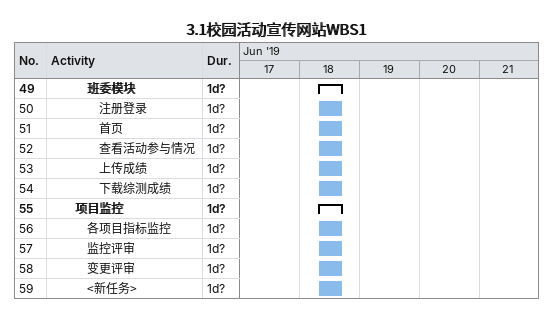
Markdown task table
3.1校园活动宣传网站WBS1

| ID | Level | Task | Duration | Start | Finish |
|---|---|---|---|---|---|
| 49 | 4 | **班委模块** | 1d? | 2019-06-18 | 2019-06-18 |
| 50 | 5 | 注册登录 | 1d? | 2019-06-18 | 2019-06-18 |
| 51 | 5 | 首页 | 1d? | 2019-06-18 | 2019-06-18 |
| 52 | 5 | 查看活动参与情况 | 1d? | 2019-06-18 | 2019-06-18 |
| 53 | 5 | 上传成绩 | 1d? | 2019-06-18 | 2019-06-18 |
| 54 | 5 | 下载综测成绩 | 1d? | 2019-06-18 | 2019-06-18 |
| 55 | 3 | **项目监控** | 1d? | 2019-06-18 | 2019-06-18 |
| 56 | 4 | 各项目指标监控 | 1d? | 2019-06-18 | 2019-06-18 |
| 57 | 4 | 监控评审 | 1d? | 2019-06-18 | 2019-06-18 |
| 58 | 4 | 变更评审 | 1d? | 2019-06-18 | 2019-06-18 |
| 59 | 4 | <新任务> | 1d? | 2019-06-18 | 2019-06-18 |
